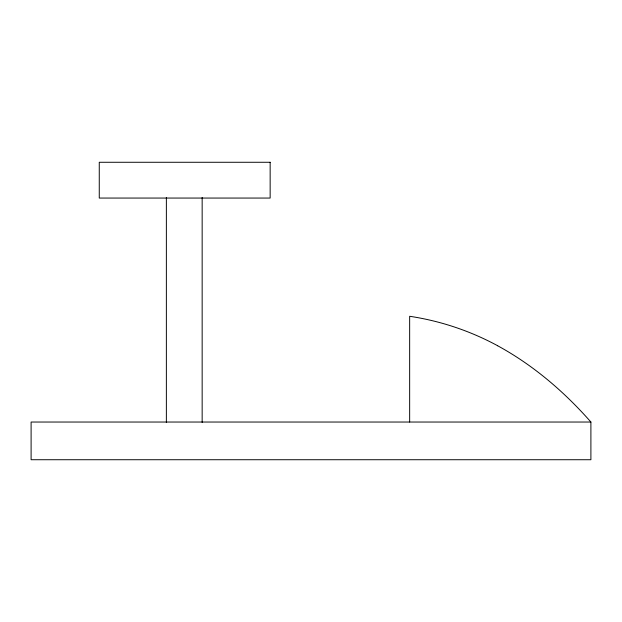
<?xml version="1.0" encoding="UTF-8"?>
<svg xmlns="http://www.w3.org/2000/svg" width="622" height="622" viewBox="0 0 622 622"><rect width="100%" height="100%" fill="white"/><g stroke="black" fill="none" stroke-linecap="round" stroke-linejoin="round"><path stroke-width="0.93" d="M590.9 422.035L31.1 422.035L31.1 459.728L590.9 459.728L590.9 422.035C564.286 391.751 533.147 365.075 497.639 345.754M409.657 422.035L409.657 316.279A268.688 268.688 0 0 1 497.647 345.739M202.158 197.485L202.158 422.416M166.369 197.485L166.369 422.416M270.15 162.272L99.263 162.272L99.263 198.06L270.15 198.06L270.15 162.272"/></g></svg>
